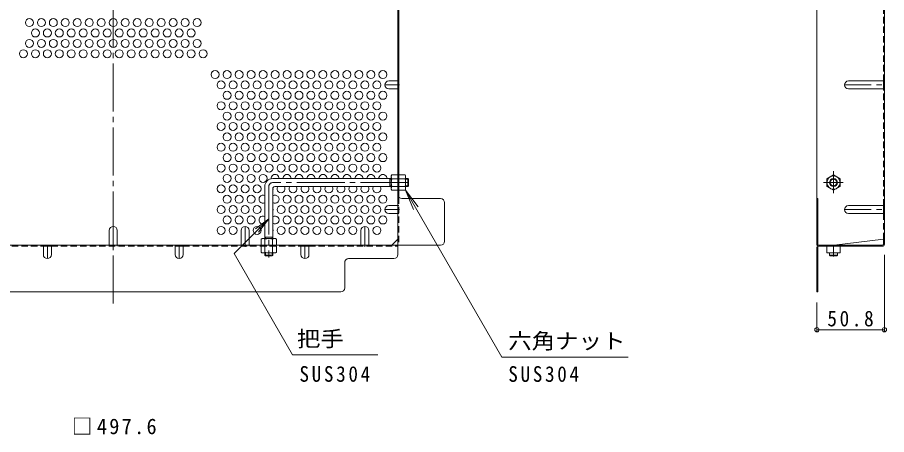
# Model space of a CAD drawing. Units: millimetres at full size, sheet at 1:4; details may follow other scales. Extents: x -887 to 1015, y -780 to 740.
# Drawn here: x 363 to 1015, y -13 to 300 of the extents above; entities that cross this region are included whole.
import ezdxf
from ezdxf.enums import TextEntityAlignment as Align

# ---------------------------------------------------------------- set-up
doc = ezdxf.new("R2010")
doc.units = ezdxf.units.MM
doc.header["$LTSCALE"] = 4
doc.header["$PDMODE"] = 32
doc.header["$PDSIZE"] = 3.2
for name, pattern in [('CHAIN1', [8, 5, -1, 1, -1]), ('CHAIN2', [12, 9, -1, 1, -1]), ('DASHED1', [1.8, 1.2, -0.6])]:
    doc.linetypes.add(name, pattern=pattern)
for name, color, linetype, lineweight in [('A-4_その他', 7, 'Continuous', 9), ('A-5_文字', 7, 'Continuous', 9), ('A-6_寸法', 2, 'Continuous', 9), ('A-7_ハッチ', 2, 'Continuous', 9), ('A-8_記号', 2, 'Continuous', 9), ('A-B_ﾊｯﾁ', 2, 'Continuous', 9)]:
    doc.layers.add(name, color=color, linetype=linetype, lineweight=lineweight)
doc.styles.add('ＭＳ ゴシック', font='')
doc.styles.get('ＭＳ ゴシック').set_extended_font_data('MS Gothic')

msp = doc.modelspace()

# ---------------------------------------------------------------- linework, layer by layer
at = {"layer": 'A-4_その他'}
for p, q in [((1013.81, 64.735), (1013.81, 122.159)), ((963.01, 64.735), (963.01, 86.359)), ((963.01, 65.935), (1013.81, 65.935))]:
    msp.add_line(p, q, dxfattribs=at)
for p in [(963.01, 65.935), (1013.81, 65.935)]:
    msp.add_point(p, dxfattribs=at)
at = {"layer": 'A-5_文字'}
for p, q in [((654.16, 170.609), (726.431, 45.429)), ((654.16, 170.609), (660.139, 156.172)), ((654.16, 170.609), (663.672, 158.212)), ((551.393, 149.174), (541.476, 141.565)), ((633.348, 47.044), (569.302, 47.044)), ((821.381, 45.429), (726.431, 45.429))]:
    msp.add_line(p, q, dxfattribs=at)
msp.add_lwpolyline([(569.302, 47.044), (525.365, 123.146), (551.393, 149.174), (543.784, 139.257)], dxfattribs=at)
at = {"layer": 'A-6_寸法'}
for centre in [(371.593, 296.397), (380.593, 296.397), (389.593, 296.397), (398.593, 296.397), (407.593, 296.397), (416.593, 296.397), (425.593, 296.397), (434.593, 296.397), (443.593, 296.397), (452.593, 296.397), (461.593, 296.397), (470.593, 296.397), (479.593, 296.397), (488.593, 296.397), (497.593, 296.397), (376.093, 288.603), (385.093, 288.603), (394.093, 288.603), (403.093, 288.603), (412.093, 288.603), (421.093, 288.603), (430.093, 288.603), (439.093, 288.603), (448.093, 288.603), (457.093, 288.603), (466.093, 288.603), (475.093, 288.603), (484.093, 288.603), (493.093, 288.603), (371.593, 280.808), (380.593, 280.808), (389.593, 280.808), (398.593, 280.808), (407.593, 280.808), (416.593, 280.808), (425.593, 280.808), (434.593, 280.808), (443.593, 280.808), (452.593, 280.808), (461.593, 280.808), (470.593, 280.808), (479.593, 280.808), (488.593, 280.808), (497.593, 280.808), (367.093, 273.014), (376.093, 273.014), (385.093, 273.014), (394.093, 273.014), (403.093, 273.014), (412.093, 273.014), (421.093, 273.014), (430.093, 273.014), (439.093, 273.014), (448.093, 273.014), (457.093, 273.014), (466.093, 273.014), (475.093, 273.014), (484.093, 273.014), (493.093, 273.014), (502.093, 273.014), (511.093, 257.426), (520.093, 257.426), (529.093, 257.426), (538.093, 257.426), (547.093, 257.426), (556.093, 257.426), (565.093, 257.426), (574.093, 257.426), (583.093, 257.426), (592.093, 257.426), (601.093, 257.426), (610.093, 257.426), (619.093, 257.426), (628.093, 257.426), (637.093, 257.426), (515.593, 249.631), (524.593, 249.631), (533.593, 249.631), (542.593, 249.631), (551.593, 249.631), (560.593, 249.631), (569.593, 249.631), (578.593, 249.631), (587.593, 249.631), (596.593, 249.631), (605.593, 249.631), (614.593, 249.631), (623.593, 249.631), (632.593, 249.631), (520.093, 241.837), (529.093, 241.837), (538.093, 241.837), (547.093, 241.837), (556.093, 241.837), (565.093, 241.837), (574.093, 241.837), (583.093, 241.837), (592.093, 241.837), (601.093, 241.837), (610.093, 241.837), (619.093, 241.837), (628.093, 241.837), (637.093, 241.837), (515.593, 234.043), (524.593, 234.043), (533.593, 234.043), (542.593, 234.043), (551.593, 234.043), (560.593, 234.043), (569.593, 234.043), (578.593, 234.043), (587.593, 234.043), (596.593, 234.043), (605.593, 234.043), (614.593, 234.043), (623.593, 234.043), (632.593, 234.043), (520.093, 226.249), (529.093, 226.249), (538.093, 226.249), (547.093, 226.249), (556.093, 226.249), (565.093, 226.249), (574.093, 226.249), (583.093, 226.249), (592.093, 226.249), (601.093, 226.249), (610.093, 226.249), (619.093, 226.249), (628.093, 226.249), (637.093, 226.249), (515.593, 218.454), (524.593, 218.454), (533.593, 218.454), (542.593, 218.454), (551.593, 218.454), (560.593, 218.454), (569.593, 218.454), (578.593, 218.454), (587.593, 218.454), (596.593, 218.454), (605.593, 218.454), (614.593, 218.454), (623.593, 218.454), (632.593, 218.454), (520.093, 210.66), (529.093, 210.66), (538.093, 210.66), (547.093, 210.66), (556.093, 210.66), (565.093, 210.66), (574.093, 210.66), (583.093, 210.66), (592.093, 210.66), (601.093, 210.66), (610.093, 210.66), (619.093, 210.66), (628.093, 210.66), (637.093, 210.66), (515.593, 202.866), (524.593, 202.866), (533.593, 202.866), (542.593, 202.866), (551.593, 202.866), (560.593, 202.866), (569.593, 202.866), (578.593, 202.866), (587.593, 202.866), (596.593, 202.866), (605.593, 202.866), (614.593, 202.866), (623.593, 202.866), (632.593, 202.866), (520.093, 195.072), (529.093, 195.072), (538.093, 195.072), (547.093, 195.072), (556.093, 195.072), (565.093, 195.072), (574.093, 195.072), (583.093, 195.072), (592.093, 195.072), (601.093, 195.072), (610.093, 195.072), (619.093, 195.072), (628.093, 195.072), (637.093, 195.072), (515.593, 187.278), (524.593, 187.278), (533.593, 187.278), (542.593, 187.278), (551.593, 187.278), (560.593, 187.278), (569.593, 187.278), (578.593, 187.278), (587.593, 187.278), (596.593, 187.278), (605.593, 187.278), (614.593, 187.278), (623.593, 187.278), (632.593, 187.278), (520.093, 179.483), (529.093, 179.483), (538.093, 179.483), (547.093, 179.483), (515.593, 171.689), (524.593, 171.689), (533.593, 171.689), (542.593, 171.689), (520.093, 163.895), (529.093, 163.895), (538.093, 163.895), (565.093, 163.895), (574.093, 163.895), (583.093, 163.895), (592.093, 163.895), (601.093, 163.895), (610.093, 163.895), (619.093, 163.895), (628.093, 163.895), (637.093, 163.895), (515.593, 156.101), (524.593, 156.101), (533.593, 156.101), (542.593, 156.101), (560.593, 156.101), (569.593, 156.101), (578.593, 156.101), (587.593, 156.101), (596.593, 156.101), (605.593, 156.101), (614.593, 156.101), (623.593, 156.101), (632.593, 156.101), (520.093, 148.306), (529.093, 148.306), (538.093, 148.306), (565.093, 148.306), (574.093, 148.306), (583.093, 148.306), (592.093, 148.306), (601.093, 148.306), (610.093, 148.306), (619.093, 148.306), (628.093, 148.306), (637.093, 148.306), (515.593, 140.512), (524.593, 140.512), (542.593, 140.512), (560.593, 140.512), (569.593, 140.512), (578.593, 140.512), (587.593, 140.512), (596.593, 140.512), (605.593, 140.512), (614.593, 140.512), (632.593, 140.512)]:
    msp.add_circle(centre, 3, dxfattribs=at)
for centre, start, end in [((556.093, 179.483), 357.61786, 185.06075), ((565.093, 179.483), 357.61786, 182.38214), ((574.093, 179.483), 357.61786, 182.38214), ((583.093, 179.483), 357.61786, 182.38214), ((592.093, 179.483), 357.61786, 182.38214), ((601.093, 179.483), 357.61786, 182.38214), ((610.093, 179.483), 357.61786, 182.38214), ((619.093, 179.483), 357.61786, 182.38214), ((628.093, 179.483), 357.61786, 182.38214), ((637.093, 179.483), 357.61786, 182.38214), ((551.593, 171.689), 338.96053, 14.11906), ((560.593, 171.689), 146.18508, 33.81492), ((569.593, 171.689), 146.18508, 33.81492), ((578.593, 171.689), 146.18508, 33.81492), ((587.593, 171.689), 146.18508, 33.81492), ((596.593, 171.689), 146.18508, 33.81492), ((605.593, 171.689), 146.18508, 33.81492), ((614.593, 171.689), 146.18508, 33.81492), ((623.593, 171.689), 146.18508, 33.81492), ((632.593, 171.689), 146.18508, 33.81492), ((547.093, 163.895), 64.32071, 295.67929), ((556.093, 163.895), 235.48189, 124.51811), ((551.593, 156.101), 338.96053, 21.03947), ((547.093, 148.306), 64.32071, 295.67929), ((556.093, 148.306), 235.48189, 124.51811), ((551.593, 140.512), 338.96053, 21.03947)]:
    msp.add_arc(centre, 3, start, end, dxfattribs=at)
at = {"layer": 'A-7_ハッチ', "linetype": 'CHAIN2'}
msp.add_line((434.593, 601.759), (434.593, 84.565), dxfattribs=at)
at = {"layer": 'A-7_ハッチ'}
for p, q in [((648.393, 122.359), (648.393, 563.966)), ((963.01, 556.966), (963.01, 129.359)), ((1013.81, 556.166), (1013.81, 130.159)), ((649.193, 165.32), (649.193, 324.701)), ((1013.01, 246.631), (1013.01, 252.631)), ((680.397, 164.36), (651.393, 164.36)), ((963.01, 164.363), (963.81, 164.363)), ((963.81, 129.359), (963.81, 164.363)), ((683.397, 132.359), (683.397, 161.36)), ((1013.01, 153.101), (1013.01, 159.101)), ((643.781, 129.359), (648.393, 133.971)), ((976.01, 129.362), (1013.01, 133.974)), ((1013.01, 130.025), (1013.01, 133.974)), ((188.79, 129.359), (680.397, 129.359)), ((382.093, 128.559), (388.093, 128.559)), ((481.093, 128.559), (487.093, 128.559)), ((575.593, 128.559), (581.593, 128.559)), ((963.01, 129.359), (1012.343, 129.359)), ((963.81, 127.892), (963.81, 94.359)), ((964.477, 128.559), (1012.21, 128.559)), ((611.392, 119.359), (645.393, 119.359)), ((963.01, 119.359), (963.81, 119.359)), ((608.392, 97.359), (608.392, 116.359)), ((263.794, 94.359), (605.392, 94.359))]:
    msp.add_line(p, q, dxfattribs=at)
at = {"layer": 'A-7_ハッチ', "linetype": 'DASHED1'}
for p, q in [((1013.01, 252.631), (1013.01, 340.162)), ((648.393, 252.631), (649.193, 252.631)), ((648.393, 246.631), (649.193, 246.631)), ((1013.01, 159.101), (1013.01, 246.631)), ((649.193, 179.359), (648.393, 179.359)), ((649.193, 173.159), (648.393, 173.159)), ((649.193, 165.32), (649.193, 129.354)), ((648.393, 159.101), (649.193, 159.101)), ((648.393, 153.101), (649.193, 153.101)), ((1013.01, 133.974), (1013.01, 153.101)), ((293.593, 128.559), (382.093, 128.559)), ((388.093, 128.559), (481.093, 128.559)), ((431.593, 129.359), (431.593, 128.559)), ((437.593, 129.359), (437.593, 128.559)), ((487.093, 128.559), (575.593, 128.559)), ((530.593, 129.359), (530.593, 128.559)), ((536.593, 129.359), (536.593, 128.559)), ((554.393, 129.359), (554.393, 128.559)), ((581.593, 128.559), (648.393, 128.559)), ((620.593, 129.359), (620.593, 128.559)), ((626.593, 129.359), (626.593, 128.559))]:
    msp.add_line(p, q, dxfattribs=at)
at = {"layer": 'A-7_ハッチ'}
msp.add_lwpolyline([(963.01, 127.759), (963.01, 94.359), (963.81, 94.359)], dxfattribs=at)
for centre, radius, start, end in [((651.393, 167.36), 3, 180, 270), ((680.397, 161.36), 3, 0, 90), ((680.397, 132.359), 3, 270, 0), ((1013.01, 133.174), 0.8, 0, 90), ((964.61, 127.759), 1.6, 90, 180), ((964.477, 127.892), 0.667, 90, 180), ((1012.21, 130.159), 1.6, 270, 0), ((1012.343, 130.025), 0.667, 270, 0), ((611.392, 116.359), 3, 90, 180), ((645.393, 122.359), 3, 270, 0), ((605.392, 97.359), 3, 270, 0)]:
    msp.add_arc(centre, radius, start, end, dxfattribs=at)
at = {"layer": 'A-8_記号', "linetype": 'CHAIN1'}
for p, q in [((649.593, 249.631), (638.593, 249.631)), ((983.81, 249.631), (1013.81, 249.631)), ((649.593, 156.101), (638.593, 156.101)), ((983.81, 156.101), (1013.81, 156.101)), ((434.593, 129.359), (434.593, 143.509)), ((533.593, 128.159), (533.593, 143.509)), ((623.593, 128.159), (623.593, 143.509)), ((385.093, 129.359), (385.093, 119.359)), ((484.093, 129.359), (484.093, 119.359)), ((578.593, 129.359), (578.593, 119.359))]:
    msp.add_line(p, q, dxfattribs=at)
at = {"layer": 'A-8_記号'}
for p, q in [((641.593, 252.631), (648.393, 252.631)), ((986.81, 252.631), (1013.81, 252.631)), ((641.593, 246.631), (648.393, 246.631)), ((986.81, 246.631), (1013.81, 246.631)), ((641.593, 159.101), (648.393, 159.101)), ((986.81, 159.101), (1013.81, 159.101)), ((641.593, 153.101), (648.393, 153.101)), ((986.81, 153.101), (1013.81, 153.101)), ((431.593, 140.509), (431.593, 129.359)), ((437.593, 140.509), (437.593, 129.359)), ((530.593, 140.509), (530.593, 129.359)), ((536.593, 140.509), (536.593, 129.359)), ((620.593, 140.509), (620.593, 129.359)), ((626.593, 140.509), (626.593, 129.359)), ((382.093, 122.359), (382.093, 129.359)), ((388.093, 122.359), (388.093, 129.359)), ((481.093, 122.359), (481.093, 129.359)), ((487.093, 122.359), (487.093, 129.359)), ((575.593, 122.359), (575.593, 129.359)), ((581.593, 122.359), (581.593, 129.359))]:
    msp.add_line(p, q, dxfattribs=at)
for centre, start, end in [((641.593, 249.631), 90, 270), ((986.81, 249.631), 90, 270), ((641.593, 156.101), 90, 270), ((986.81, 156.101), 90, 270), ((434.593, 140.509), 0, 180), ((533.593, 140.509), 0, 180), ((623.593, 140.509), 0, 180), ((385.093, 122.359), 180, 0), ((484.093, 122.359), 180, 0), ((578.593, 122.359), 180, 0)]:
    msp.add_arc(centre, 3, start, end, dxfattribs=at)
at = {"layer": 'A-B_ﾊｯﾁ', "linetype": 'CHAIN1'}
for p, q in [((975.51, 184.887), (975.51, 168.379)), ((968.04, 176.359), (982.8, 176.359)), ((975.51, 120.876), (975.51, 123.937))]:
    msp.add_line(p, q, dxfattribs=at)
at = {"layer": 'A-B_ﾊｯﾁ', "color": 3}
for p, q in [((643.393, 179.359), (554.393, 179.359)), ((642.393, 173.359), (642.393, 179.359)), ((642.393, 178.859), (643.393, 178.859)), ((655.893, 179.359), (654.193, 179.359)), ((654.193, 178.859), (656.393, 178.859)), ((655.893, 173.359), (655.893, 179.359)), ((655.893, 179.359), (656.393, 178.859)), ((656.393, 173.859), (656.393, 178.859)), ((548.393, 173.359), (548.393, 134.359)), ((554.393, 171.859), (554.393, 134.359)), ((643.393, 173.359), (555.893, 173.359)), ((642.393, 173.859), (643.393, 173.859)), ((654.193, 173.859), (656.393, 173.859)), ((655.893, 173.359), (654.193, 173.359)), ((655.893, 173.359), (656.393, 173.859)), ((548.393, 135.359), (554.393, 135.359)), ((548.893, 135.359), (548.893, 134.359)), ((553.893, 135.359), (553.893, 134.359)), ((972.51, 123.562), (972.51, 121.862)), ((978.51, 121.862), (972.51, 121.862)), ((972.51, 121.862), (973.01, 121.362)), ((978.01, 121.362), (973.01, 121.362)), ((978.51, 121.862), (978.01, 121.362)), ((978.51, 123.562), (978.51, 121.862))]:
    msp.add_line(p, q, dxfattribs=at)
at = {"layer": 'A-B_ﾊｯﾁ', "color": 3, "linetype": 'CHAIN2'}
for p, q in [((656.393, 176.359), (554.393, 176.359)), ((551.393, 173.359), (551.393, 120.126))]:
    msp.add_line(p, q, dxfattribs=at)
at = {"layer": 'A-B_ﾊｯﾁ'}
for p, q in [((643.393, 181.359), (643.826, 182.109)), ((643.393, 171.359), (643.393, 181.359)), ((648.393, 182.109), (643.826, 182.109)), ((643.826, 179.222), (648.393, 179.222)), ((648.393, 170.609), (648.393, 182.109)), ((649.193, 170.609), (649.193, 182.109)), ((649.193, 182.109), (653.76, 182.109)), ((653.76, 179.222), (649.193, 179.222)), ((654.193, 181.359), (653.76, 182.109)), ((654.193, 171.359), (654.193, 181.359)), ((975.51, 182.109), (970.51, 179.222)), ((970.51, 179.222), (970.51, 173.495)), ((643.393, 171.359), (643.826, 170.609)), ((643.826, 173.495), (648.393, 173.495)), ((648.393, 170.609), (643.826, 170.609)), ((653.76, 173.495), (649.193, 173.495)), ((649.193, 170.609), (653.76, 170.609)), ((654.193, 171.359), (653.76, 170.609)), ((975.51, 170.609), (970.51, 173.495)), ((975.51, 170.609), (980.51, 173.495)), ((546.393, 134.359), (545.643, 133.926)), ((545.643, 129.359), (545.643, 133.926)), ((546.393, 134.359), (556.393, 134.359)), ((548.53, 133.926), (548.53, 129.359)), ((554.256, 133.926), (554.256, 129.359)), ((556.393, 134.359), (557.143, 133.926)), ((557.143, 129.359), (557.143, 133.926)), ((545.643, 129.359), (557.143, 129.359)), ((980.51, 128.562), (970.51, 128.562)), ((970.51, 128.562), (970.51, 123.562)), ((975.51, 128.562), (975.51, 123.995)), ((980.51, 128.562), (980.51, 123.562)), ((980.51, 123.562), (970.51, 123.562))]:
    msp.add_line(p, q, dxfattribs=at)
at = {"layer": 'A-B_ﾊｯﾁ', "linetype": 'DASHED1'}
for p, q in [((557.143, 128.559), (545.643, 128.559)), ((545.643, 128.559), (545.643, 123.992)), ((548.53, 123.992), (548.53, 128.559)), ((554.256, 123.992), (554.256, 128.559)), ((557.143, 128.559), (557.143, 123.992)), ((546.393, 123.559), (545.643, 123.992)), ((556.393, 123.559), (546.393, 123.559)), ((556.393, 123.559), (557.143, 123.992))]:
    msp.add_line(p, q, dxfattribs=at)
at = {"layer": 'A-B_ﾊｯﾁ', "color": 3, "linetype": 'DASHED1'}
for p, q in [((548.393, 121.859), (548.393, 123.559)), ((548.393, 121.859), (554.393, 121.859)), ((548.393, 121.859), (548.893, 121.359)), ((548.893, 123.559), (548.893, 121.359)), ((548.893, 121.359), (553.893, 121.359)), ((553.893, 123.559), (553.893, 121.359)), ((554.393, 121.859), (553.893, 121.359)), ((554.393, 121.859), (554.393, 123.559))]:
    msp.add_line(p, q, dxfattribs=at)
at = {"layer": 'A-B_ﾊｯﾁ'}
msp.add_lwpolyline([(975.51, 182.109), (980.51, 179.222), (980.51, 173.495)], dxfattribs=at)
msp.add_circle((975.51, 176.359), 5, dxfattribs=at)
at = {"layer": 'A-B_ﾊｯﾁ', "color": 3}
for radius in [3, 2.458]:
    msp.add_circle((975.51, 176.359), radius, dxfattribs=at)
for centre, radius in [((554.393, 173.359), 6), ((555.893, 171.859), 1.5)]:
    msp.add_arc(centre, radius, 90, 180, dxfattribs=at)
at = {"layer": 'A-B_ﾊｯﾁ', "color": 3, "linetype": 'CHAIN2'}
msp.add_arc((554.393, 173.359), 3, 90, 180, dxfattribs=at)
at = {"layer": 'A-B_ﾊｯﾁ'}
for centre, radius, start, end in [((646.675, 180.464), 3.29, 149.99998, 176.07924), ((646.128, 180.699), 2.735, 180.2103, 212.68507), ((653.076, 176.359), 9.683, 162.79973, 197.20026), ((650.911, 180.464), 3.29, 3.92076, 30.00002), ((651.458, 180.699), 2.735, 327.31493, 359.7897), ((644.511, 176.359), 9.683, 342.79974, 17.20027), ((646.128, 172.019), 2.735, 147.31491, 179.78969), ((646.675, 172.253), 3.29, 183.92075, 210), ((651.458, 172.019), 2.735, 0.21031, 32.68509), ((650.911, 172.253), 3.29, 330, 356.07925), ((547.288, 131.077), 3.29, 93.92075, 120), ((547.053, 131.624), 2.735, 57.31491, 89.78969), ((551.393, 124.676), 9.683, 72.79973, 107.20026), ((555.733, 131.624), 2.735, 90.2103, 122.68507), ((555.498, 131.077), 3.29, 59.99998, 86.07924), ((973.01, 130.995), 7.433, 250.34634, 289.65367), ((978.01, 130.995), 7.433, 250.34634, 289.65367)]:
    msp.add_arc(centre, radius, start, end, dxfattribs=at)
at = {"layer": 'A-B_ﾊｯﾁ', "linetype": 'DASHED1'}
for centre, radius, start, end in [((547.288, 126.841), 3.29, 239.99998, 266.07924), ((547.053, 126.293), 2.735, 270.2103, 302.68507), ((551.393, 133.241), 9.683, 252.79973, 287.20026), ((555.733, 126.293), 2.735, 237.31491, 269.78969), ((555.498, 126.841), 3.29, 273.92075, 300)]:
    msp.add_arc(centre, radius, start, end, dxfattribs=at)

# ---------------------------------------------------------------- texts
at = {"layer": 'A-4_その他', "color": 2, "char_height": 11.73, "attachment_point": 7, "style": 'ＭＳ ゴシック'}
for s, insert in [('\\T1.28;\\W0.9;50.8', (970.91, 68.335)), ('\\T1.23;\\W0.95;□497.6', (403.593, -12.689))]:
    msp.add_mtext(s, dxfattribs=dict(at, insert=insert))
at = {"layer": 'A-5_文字', "color": 2, "style": 'ＭＳ ゴシック', "width": 1.1}
for s, p in [('把手', (572.552, 49.778)), ('六角ナット', (731.286, 48.163))]:
    msp.add_text(s, height=11.73, dxfattribs=at).set_placement(p, align=Align.BOTTOM_LEFT)
at = {"layer": 'A-5_文字', "color": 2, "char_height": 11.73, "attachment_point": 7, "style": 'ＭＳ ゴシック'}
for insert in [(574.427, 26.764), (731.286, 26.705)]:
    msp.add_mtext('\\T1.28;\\W0.9;SUS304', dxfattribs=dict(at, insert=insert))

doc.saveas('drawing.dxf')
